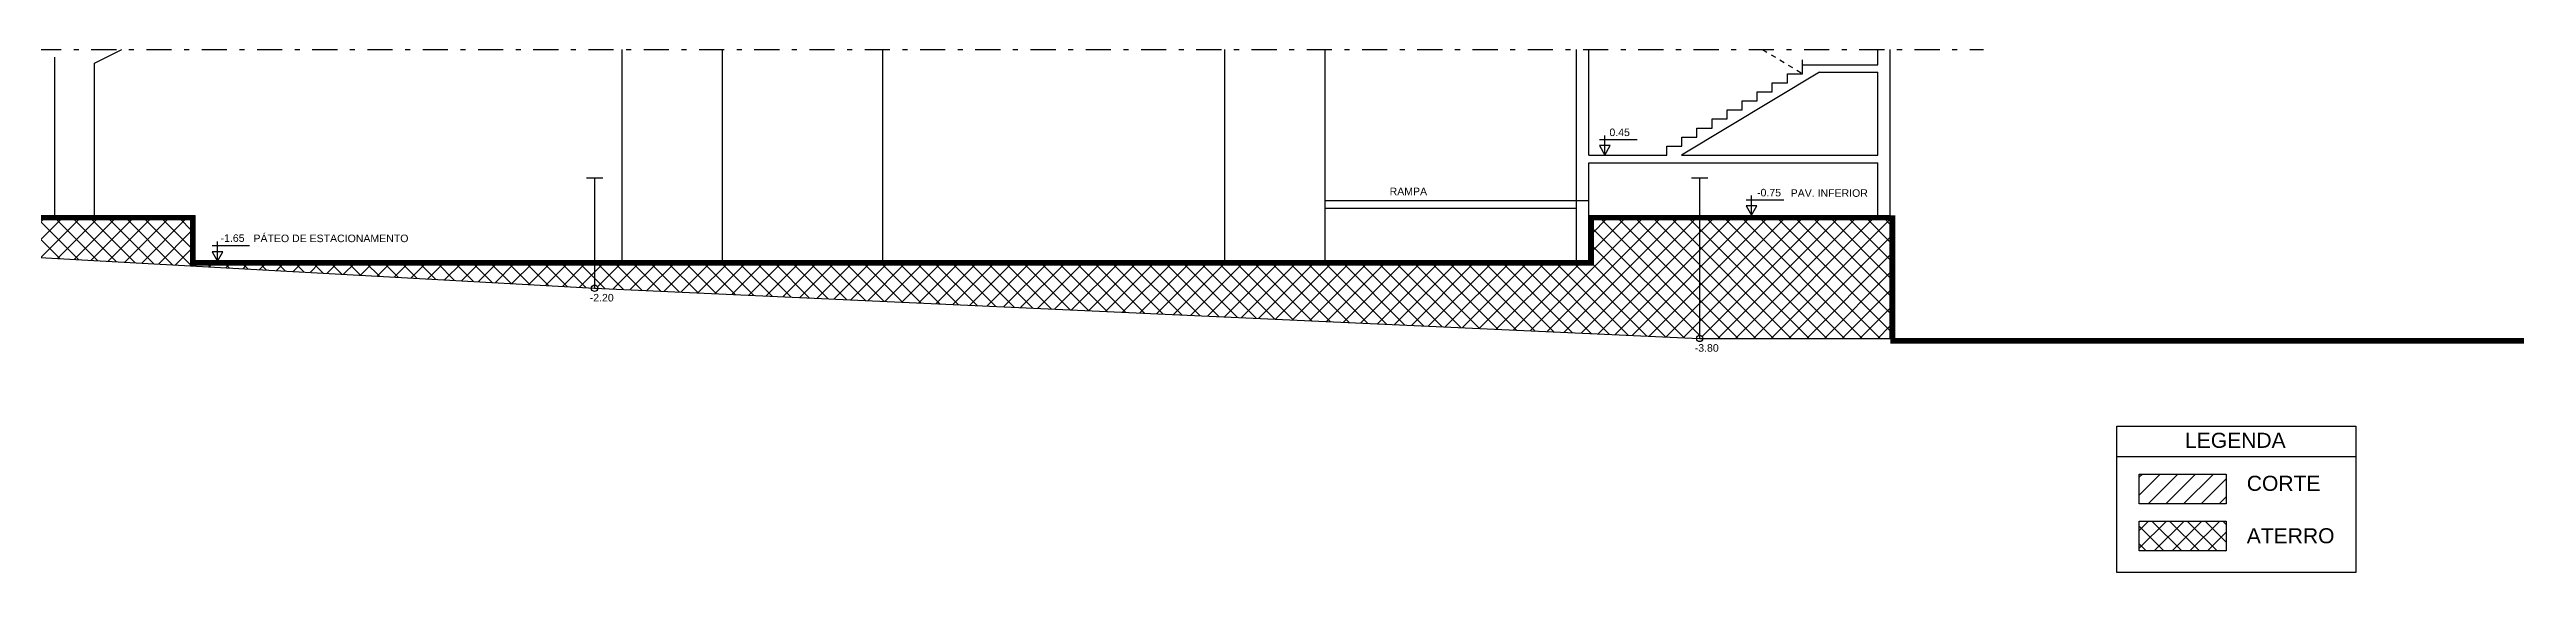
# Model space of a CAD drawing. Extents: x -748 to 161, y 105 to 425.
# Drawn here: x -592.56 to -543.25, y 206.39 to 216.8 of the extents above; entities that cross this region are included whole.
import ezdxf

# ---------------------------------------------------------------- set-up
doc = ezdxf.new("R2010")
doc.units = 0
doc.header["$LTSCALE"] = 2
doc.header["$MEASUREMENT"] = 0
doc.linetypes.add('DASHDOT', pattern=[1, 0.5, -0.25, 0, -0.25])
doc.linetypes.add('DOT', pattern=[0.25, 0, -0.25])
doc.layers.get('0').update_dxf_attribs({"linetype": 'CONTINUOUS'})
for name, color, linetype in [('02', 2, 'CONTINUOUS'), ('03', 3, 'CONTINUOUS'), ('04', 4, 'CONTINUOUS'), ('ATERRO-CORTE', 1, 'CONTINUOUS'), ('NOVOSNIVEIS', 30, 'CONTINUOUS'), ('TEXTO--0-20', 25, 'CONTINUOUS')]:
    doc.layers.add(name, color=color, linetype=linetype)
doc.styles.add('REGUA60', font='arial.ttf')

msp = doc.modelspace()

# ---------------------------------------------------------------- hatches: boundary and pattern name
at = {"layer": 'ATERRO-CORTE', "ltscale": 0.5}
h = msp.add_hatch(dxfattribs=at)
h.set_pattern_fill('ANSI37', color=256, scale=2, style=0)
h.paths.add_polyline_path([(-599.709, 213.448), (-605.423, 213.448), (-599.772, 213.053, -0.393889), (-599.709, 213.111)])
h.paths.add_polyline_path([(-589.712, 213.448), (-599.709, 213.448), (-599.709, 213.111, -0.430564), (-599.646, 213.045), (-581.772, 212.052, -0.39805), (-581.709, 212.111), (-581.709, 212.548), (-589.712, 212.548)])
h.paths.add_polyline_path([(-559.709, 213.448), (-561.862, 213.448), (-561.862, 212.548), (-581.709, 212.548), (-581.709, 212.111, -0.427581), (-581.646, 212.045), (-559.772, 211.051, -0.400971), (-559.709, 211.111)])
h.paths.add_polyline_path([(-555.912, 213.448), (-559.709, 213.448), (-559.709, 211.111, -0.414214), (-559.646, 211.048), (-555.912, 211.048)])
h = msp.add_hatch(dxfattribs=at)
h.set_pattern_fill('ANSI31', color=256, scale=2, style=0)
h.set_pattern_definition([(45, (84.0677, 3.62056), (-0.176776695, 0.176776695), [])])
h.paths.add_polyline_path([(-549.223, 207.754), (-549.223, 208.348), (-550.957, 208.348), (-550.957, 207.754)])
h = msp.add_hatch(dxfattribs=at)
h.set_pattern_fill('ANSI37', color=256, scale=2, style=0)
h.set_pattern_definition([(45, (84.0677, 3.62056), (-0.176776695, 0.176776695), []), (135, (84.0677, 3.62056), (-0.176776695, -0.176776695), [])])
h.paths.add_polyline_path([(-549.223, 206.818), (-549.223, 207.413), (-550.957, 207.413), (-550.957, 206.818)])

# ---------------------------------------------------------------- linework, layer by layer
at = {"linetype": 'DOT', "ltscale": 0.1}
for p, q in [((-558.457, 216.8), (-557.662, 216.323)), ((-557.662, 216.498), (-557.662, 216.678))]:
    msp.add_line(p, q, dxfattribs=at)
at = {"layer": '02', "ltscale": 0.5}
for p, q in [((-591.662, 216.53), (-591.122, 216.8)), ((-591.662, 213.498), (-591.662, 216.53)), ((-581.162, 212.598), (-581.162, 216.8)), ((-579.162, 212.598), (-579.162, 216.8)), ((-575.976, 216.8), (-575.976, 212.598)), ((-569.162, 212.598), (-569.162, 216.8)), ((-567.162, 212.598), (-567.162, 216.8))]:
    msp.add_line(p, q, dxfattribs=at)
at = {"layer": '03', "ltscale": 0.5}
for p, q in [((-592.459, 216.648), (-592.459, 213.498)), ((-562.162, 212.598), (-562.162, 216.8)), ((-561.912, 214.698), (-561.912, 216.8)), ((-557.662, 216.318), (-557.662, 216.498)), ((-557.662, 216.498), (-556.162, 216.498)), ((-556.162, 216.498), (-556.162, 216.8)), ((-555.912, 211.048), (-555.912, 216.8)), ((-557.321, 216.348), (-560.071, 214.698)), ((-558.262, 215.958), (-558.262, 216.138)), ((-558.262, 216.138), (-557.962, 216.138)), ((-557.962, 216.138), (-557.962, 216.318)), ((-557.962, 216.318), (-557.662, 216.318)), ((-557.321, 216.348), (-556.162, 216.348)), ((-556.162, 214.698), (-556.162, 216.348)), ((-559.162, 215.418), (-559.162, 215.598)), ((-559.162, 215.598), (-558.862, 215.598)), ((-558.862, 215.598), (-558.862, 215.778)), ((-558.862, 215.778), (-558.562, 215.778)), ((-558.562, 215.778), (-558.562, 215.958)), ((-558.562, 215.958), (-558.262, 215.958)), ((-560.062, 214.878), (-560.062, 215.058)), ((-560.062, 215.058), (-559.762, 215.058)), ((-559.762, 215.058), (-559.762, 215.238)), ((-559.762, 215.238), (-559.462, 215.238)), ((-559.462, 215.238), (-559.462, 215.418)), ((-559.462, 215.418), (-559.162, 215.418)), ((-561.912, 214.698), (-560.362, 214.698)), ((-561.912, 212.598), (-561.912, 214.548)), ((-561.912, 214.548), (-556.162, 214.548)), ((-560.362, 214.878), (-560.062, 214.878)), ((-560.362, 214.698), (-560.362, 214.878)), ((-560.071, 214.698), (-556.162, 214.698)), ((-556.162, 213.498), (-556.162, 214.548)), ((-567.162, 213.793), (-561.912, 213.793)), ((-567.162, 213.643), (-562.162, 213.643))]:
    msp.add_line(p, q, dxfattribs=at)
at = {"layer": '04', "ltscale": 0.5}
for p, q in [((-682.256, 213.498), (-589.662, 213.498)), ((-589.662, 212.598), (-589.662, 213.498)), ((-561.912, 213.498), (-555.912, 213.498)), ((-561.912, 213.498), (-561.912, 212.598)), ((-555.912, 213.498), (-555.912, 211.048)), ((-589.662, 212.598), (-561.912, 212.598)), ((-555.912, 211.048), (-543.297, 211.048))]:
    msp.add_line(p, q, dxfattribs=at)
at = {"layer": '04', "ltscale": 0.5, "const_width": 0.1}
msp.add_lwpolyline([(-695.607, 215.998), (-686.456, 215.998), (-686.456, 211.848), (-682.206, 211.848), (-682.206, 213.448), (-589.712, 213.448), (-589.712, 212.548), (-561.862, 212.548), (-561.862, 213.448), (-555.862, 213.448), (-555.862, 210.998), (-543.297, 210.998)], dxfattribs=at)
at = {"layer": 'ATERRO-CORTE', "color": 7, "linetype": 'DASHDOT', "ltscale": 0.5}
msp.add_line((-689.629, 216.8), (-554.054, 216.8), dxfattribs=at)
at = {"layer": 'ATERRO-CORTE', "color": 7, "ltscale": 0.5}
for p, q in [((-581.872, 214.248), (-581.547, 214.248)), ((-559.872, 214.248), (-559.547, 214.248)), ((-599.709, 213.048), (-581.709, 212.048)), ((-581.709, 212.048), (-559.709, 211.048)), ((-559.709, 211.048), (-551.419, 211.048))]:
    msp.add_line(p, q, dxfattribs=at)
at = {"layer": 'ATERRO-CORTE', "color": 5, "ltscale": 0.5}
for p, q in [((-581.709, 214.248), (-581.709, 212.048)), ((-559.709, 214.248), (-559.709, 211.048))]:
    msp.add_line(p, q, dxfattribs=at)
at = {"layer": 'ATERRO-CORTE', "ltscale": 0.5}
msp.add_line((-551.401, 208.696), (-546.647, 208.696), dxfattribs=at)
at = {"layer": 'ATERRO-CORTE'}
for points in [[(-551.401, 209.3), (-546.647, 209.3), (-546.647, 206.39), (-551.401, 206.39)], [(-550.957, 208.348), (-549.223, 208.348), (-549.223, 207.754), (-550.957, 207.754)], [(-550.957, 207.413), (-549.223, 207.413), (-549.223, 206.818), (-550.957, 206.818)]]:
    msp.add_lwpolyline(points, close=True, dxfattribs=at)
at = {"layer": 'ATERRO-CORTE', "color": 7, "ltscale": 0.5}
for centre in [(-581.709, 212.048), (-559.709, 211.048)]:
    msp.add_circle(centre, 0.0632, dxfattribs=at)
at = {"layer": 'TEXTO--0-20', "color": 8}
for p, q in [((-561.701, 215.01), (-560.955, 215.01)), ((-561.596, 214.7), (-561.596, 215.092)), ((-558.781, 213.81), (-558.035, 213.81)), ((-558.675, 213.5), (-558.675, 213.892)), ((-589.322, 212.897), (-588.576, 212.897)), ((-589.216, 212.588), (-589.216, 212.98))]:
    msp.add_line(p, q, dxfattribs=at)
for points in [[(-561.596, 214.7), (-561.487, 214.889), (-561.704, 214.889)], [(-558.675, 213.5), (-558.567, 213.689), (-558.784, 213.689)], [(-589.216, 212.588), (-589.108, 212.776), (-589.325, 212.776)]]:
    msp.add_lwpolyline(points, close=True, dxfattribs=at)

# ---------------------------------------------------------------- texts
at = {"layer": 'NOVOSNIVEIS', "ltscale": 0.5, "style": 'REGUA60'}
for s, height, p in [('0.45', 0.15, (-561.504, 215.077)), ('RAMPA', 0.15, (-565.88, 213.901)), ('-0.75', 0.15, (-558.565, 213.877)), ('PAV. INFERIOR', 0.15, (-557.895, 213.868)), ('-1.65', 0.15, (-589.155, 212.971)), ('PÁTEO DE ESTACIONAMENTO', 0.15, (-588.5, 212.966)), ('-2.20', 0.15, (-581.806, 211.785)), ('-3.80', 0.15, (-559.806, 210.785)), ('LEGENDA', 0.3, (-550.044, 208.871)), ('CORTE', 0.3, (-548.815, 208.015)), ('ATERRO', 0.3, (-548.815, 206.971))]:
    msp.add_text(s, height=height, dxfattribs=at).set_placement(p)

doc.saveas('drawing.dxf')
